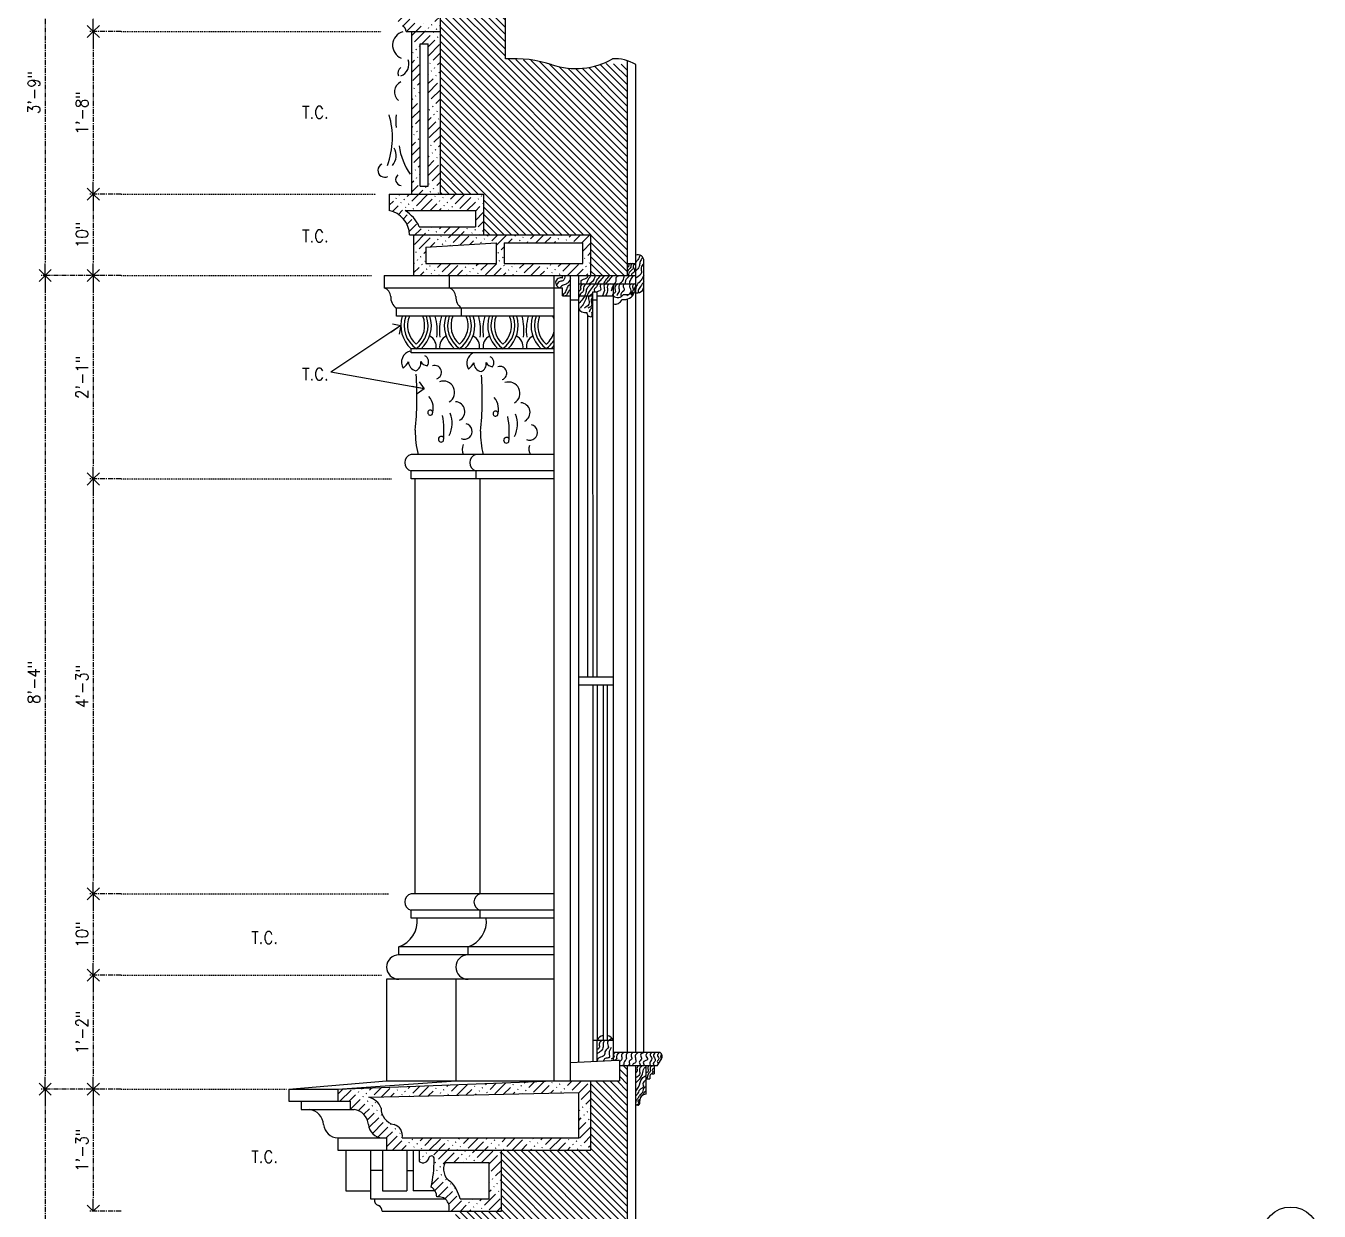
# Model space of a CAD drawing. Header units: inches. Extents: x 10 to 565, y 33 to 838.
# Drawn here: x 9.6 to 168.4, y 363.8 to 509.5 of the extents above; entities that cross this region are included whole.
import ezdxf

# ---------------------------------------------------------------- set-up
doc = ezdxf.new("R2010")
doc.units = ezdxf.units.IN
doc.header["$LTSCALE"] = 0.5
doc.header["$MEASUREMENT"] = 0
doc.linetypes.add('CENTER', pattern=[2, 1.25, -0.25, 0.25, -0.25])
doc.linetypes.add('HIDDEN', pattern=[0.375, 0.25, -0.125])
for name, color, linetype in [('A-ANNO-DIMS', 7, 'Continuous'), ('A-ANNO-NOTE', 7, 'Continuous'), ('A-ANNO-NOTE-FINE', 8, 'Continuous'), ('A-ANNO-SYMB', 7, 'Continuous'), ('A-ELEV', 2, 'Continuous'), ('A-SECT-MBND', 2, 'Continuous'), ('A-SECT-MCUT', 2, 'Continuous'), ('A-SECT-PATT', 8, 'Continuous')]:
    doc.layers.add(name, color=color, linetype=linetype)
doc.styles.add('NOTE', font='romans.shx', dxfattribs={"width": 0.9})
doc.dimstyles.new('A5-16$0', dxfattribs={"dimscale": 16, "dimtxt": 0.09375, "dimasz": 0.09375, "dimexe": 0.03125, "dimexo": 0.03125, "dimgap": 0.03125, "dimtad": 1, "dimdec": 4, "dimzin": 3, "dimdsep": 46, "dimlunit": 4, "dimtxsty": 'NOTE', "dimblk1": 'OPEN90', "dimblk2": 'OPEN90', "dimsah": 1, "dimcen": 0.09375, "dimclrd": 256, "dimclre": 256, "dimclrt": 256, "dimaunit": 1, "dimadec": 3, "dimazin": 0, "dimtfac": 0.7, "dimtdec": 4, "dimtmove": 2, "dimatfit": 3, "dimldrblk": 'OPEN90', "dimfxl": 0, "dimfrac": 1, "dimtolj": 1, "dimtzin": 1, "dimlwd": -1, "dimlwe": -1, "dimarcsym": 0})
doc.dimstyles.new('A5-16$7', dxfattribs={"dimscale": 16, "dimtxt": 0.09375, "dimasz": 0.09375, "dimexe": 0.03125, "dimexo": 0.03125, "dimgap": 0.03125, "dimtad": 1, "dimdec": 4, "dimzin": 3, "dimdsep": 46, "dimlunit": 4, "dimtxsty": 'NOTE', "dimblk1": 'OPEN90', "dimblk2": 'OPEN90', "dimsah": 1, "dimcen": 0.09375, "dimclrd": 256, "dimclre": 256, "dimclrt": 256, "dimaunit": 1, "dimadec": 3, "dimazin": 0, "dimtfac": 0.7, "dimtdec": 4, "dimtmove": 2, "dimatfit": 3, "dimldrblk": 'OPEN90', "dimfxl": 0, "dimfrac": 1, "dimtolj": 1, "dimtzin": 1, "dimlwd": -1, "dimlwe": -1, "dimarcsym": 0})
pattern_1 = [(45, (2.3416, 0), (-0.5656854, 0.5656854), [1.92, -0.48, 0.08, -0.48, 0.08, -0.48])]
pattern_2 = [(135, (10.3416, 0), (-0.44194174, -0.44194174), [])]

# ---------------------------------------------------------------- blocks, each defined once
blk = doc.blocks.new('_Open90')
at = {"color": 0, "lineweight": -2}
for p, q in [((0, 0), (-1, 0)), ((-0.5, 0.5), (0, 0)), ((0, 0), (-0.5, -0.5))]:
    blk.add_line(p, q, dxfattribs=at)
blk = doc.blocks.new('*D13')
at = {"layer": 'A-ANNO-DIMS', "linetype": 'CENTER'}
for p, q in [((21.29, 523.81), (17.36, 523.81)), ((17.86, 522.31), (17.86, 510.31)), ((21.29, 508.81), (17.36, 508.81))]:
    blk.add_line(p, q, dxfattribs=at)
at = {"layer": 'Defpoints', "color": 0, "linetype": 'CENTER'}
for p in [(21.79, 523.81), (17.86, 508.81), (21.79, 508.81)]:
    blk.add_point(p, dxfattribs=at)
at = {"layer": 'A-ANNO-DIMS', "linetype": 'CENTER', "xscale": 1.5, "yscale": 1.5, "zscale": 1.5}
for p, rotation in [((17.86, 523.81), 90), ((17.86, 508.81), 270)]:
    blk.add_blockref('_Open90', p, dxfattribs=dict(at, rotation=rotation))
at = {"layer": 'A-ANNO-DIMS', "linetype": 'CENTER', "insert": (16.47, 516.31), "char_height": 1.5, "attachment_point": 5, "rotation": 90, "style": 'NOTE'}
blk.add_mtext('\\A1;1\'-3"', dxfattribs=at)
blk = doc.blocks.new('*D14')
at = {"layer": 'A-ANNO-DIMS', "linetype": 'CENTER'}
for p, q in [((21.29, 508.81), (17.36, 508.81)), ((17.86, 507.31), (17.86, 490.31)), ((21.29, 488.81), (17.36, 488.81))]:
    blk.add_line(p, q, dxfattribs=at)
at = {"layer": 'Defpoints', "color": 0, "linetype": 'CENTER'}
for p in [(21.79, 508.81), (17.86, 488.81), (21.79, 488.81)]:
    blk.add_point(p, dxfattribs=at)
at = {"layer": 'A-ANNO-DIMS', "linetype": 'CENTER', "xscale": 1.5, "yscale": 1.5, "zscale": 1.5}
for p, rotation in [((17.86, 508.81), 90), ((17.86, 488.81), 270)]:
    blk.add_blockref('_Open90', p, dxfattribs=dict(at, rotation=rotation))
at = {"layer": 'A-ANNO-DIMS', "linetype": 'CENTER', "insert": (16.47, 498.81), "char_height": 1.5, "attachment_point": 5, "rotation": 90, "style": 'NOTE'}
blk.add_mtext('\\A1;1\'-8"', dxfattribs=at)
blk = doc.blocks.new('*D15')
at = {"layer": 'A-ANNO-DIMS', "linetype": 'CENTER'}
for p, q in [((21.29, 488.81), (17.36, 488.81)), ((17.86, 487.31), (17.86, 480.31)), ((21.29, 478.81), (17.36, 478.81))]:
    blk.add_line(p, q, dxfattribs=at)
at = {"layer": 'Defpoints', "color": 0, "linetype": 'CENTER'}
for p in [(21.79, 488.81), (17.86, 478.81), (21.79, 478.81)]:
    blk.add_point(p, dxfattribs=at)
at = {"layer": 'A-ANNO-DIMS', "linetype": 'CENTER', "xscale": 1.5, "yscale": 1.5, "zscale": 1.5}
for p, rotation in [((17.86, 488.81), 90), ((17.86, 478.81), 270)]:
    blk.add_blockref('_Open90', p, dxfattribs=dict(at, rotation=rotation))
at = {"layer": 'A-ANNO-DIMS', "linetype": 'CENTER', "insert": (16.47, 483.81), "char_height": 1.5, "attachment_point": 5, "rotation": 90, "style": 'NOTE'}
blk.add_mtext('\\A1;10"', dxfattribs=at)
blk = doc.blocks.new('*D16')
at = {"layer": 'A-ANNO-DIMS', "linetype": 'CENTER'}
for p, q in [((21.29, 478.81), (17.36, 478.81)), ((17.86, 477.31), (17.86, 455.31)), ((21.29, 453.81), (17.36, 453.81))]:
    blk.add_line(p, q, dxfattribs=at)
at = {"layer": 'Defpoints', "color": 0, "linetype": 'CENTER'}
for p in [(21.79, 478.81), (17.86, 453.81), (21.79, 453.81)]:
    blk.add_point(p, dxfattribs=at)
at = {"layer": 'A-ANNO-DIMS', "linetype": 'CENTER', "xscale": 1.5, "yscale": 1.5, "zscale": 1.5}
for p, rotation in [((17.86, 478.81), 90), ((17.86, 453.81), 270)]:
    blk.add_blockref('_Open90', p, dxfattribs=dict(at, rotation=rotation))
at = {"layer": 'A-ANNO-DIMS', "linetype": 'CENTER', "insert": (16.47, 466.31), "char_height": 1.5, "attachment_point": 5, "rotation": 90, "style": 'NOTE'}
blk.add_mtext('\\A1;2\'-1"', dxfattribs=at)
blk = doc.blocks.new('*D17')
at = {"layer": 'A-ANNO-DIMS', "linetype": 'CENTER'}
for p, q in [((21.29, 453.81), (17.36, 453.81)), ((17.86, 452.31), (17.86, 404.31)), ((21.29, 402.81), (17.36, 402.81))]:
    blk.add_line(p, q, dxfattribs=at)
at = {"layer": 'Defpoints', "color": 0, "linetype": 'CENTER'}
for p in [(21.79, 453.81), (17.86, 402.81), (21.79, 402.81)]:
    blk.add_point(p, dxfattribs=at)
at = {"layer": 'A-ANNO-DIMS', "linetype": 'CENTER', "xscale": 1.5, "yscale": 1.5, "zscale": 1.5}
for p, rotation in [((17.86, 453.81), 90), ((17.86, 402.81), 270)]:
    blk.add_blockref('_Open90', p, dxfattribs=dict(at, rotation=rotation))
at = {"layer": 'A-ANNO-DIMS', "linetype": 'CENTER', "insert": (16.47, 428.31), "char_height": 1.5, "attachment_point": 5, "rotation": 90, "style": 'NOTE'}
blk.add_mtext('\\A1;4\'-3"', dxfattribs=at)
blk = doc.blocks.new('*D18')
at = {"layer": 'A-ANNO-DIMS', "linetype": 'CENTER'}
for p, q in [((21.29, 402.81), (17.36, 402.81)), ((17.86, 401.31), (17.86, 394.31)), ((21.29, 392.81), (17.36, 392.81))]:
    blk.add_line(p, q, dxfattribs=at)
at = {"layer": 'Defpoints', "color": 0, "linetype": 'CENTER'}
for p in [(21.79, 402.81), (17.86, 392.81), (21.79, 392.81)]:
    blk.add_point(p, dxfattribs=at)
at = {"layer": 'A-ANNO-DIMS', "linetype": 'CENTER', "xscale": 1.5, "yscale": 1.5, "zscale": 1.5}
for p, rotation in [((17.86, 402.81), 90), ((17.86, 392.81), 270)]:
    blk.add_blockref('_Open90', p, dxfattribs=dict(at, rotation=rotation))
at = {"layer": 'A-ANNO-DIMS', "linetype": 'CENTER', "insert": (16.47, 397.81), "char_height": 1.5, "attachment_point": 5, "rotation": 90, "style": 'NOTE'}
blk.add_mtext('\\A1;10"', dxfattribs=at)
blk = doc.blocks.new('*D19')
at = {"layer": 'A-ANNO-DIMS', "linetype": 'CENTER'}
for p, q in [((21.29, 392.81), (17.36, 392.81)), ((17.86, 391.31), (17.86, 380.31)), ((21.29, 378.81), (17.36, 378.81))]:
    blk.add_line(p, q, dxfattribs=at)
at = {"layer": 'Defpoints', "color": 0, "linetype": 'CENTER'}
for p in [(21.79, 392.81), (17.86, 378.81), (21.79, 378.81)]:
    blk.add_point(p, dxfattribs=at)
at = {"layer": 'A-ANNO-DIMS', "linetype": 'CENTER', "xscale": 1.5, "yscale": 1.5, "zscale": 1.5}
for p, rotation in [((17.86, 392.81), 90), ((17.86, 378.81), 270)]:
    blk.add_blockref('_Open90', p, dxfattribs=dict(at, rotation=rotation))
at = {"layer": 'A-ANNO-DIMS', "linetype": 'CENTER', "insert": (16.47, 385.81), "char_height": 1.5, "attachment_point": 5, "rotation": 90, "style": 'NOTE'}
blk.add_mtext('\\A1;1\'-2"', dxfattribs=at)
blk = doc.blocks.new('*D20')
at = {"layer": 'A-ANNO-DIMS', "linetype": 'CENTER'}
for p, q in [((21.29, 378.81), (17.36, 378.81)), ((17.86, 377.31), (17.86, 365.31)), ((21.29, 363.81), (17.36, 363.81))]:
    blk.add_line(p, q, dxfattribs=at)
at = {"layer": 'Defpoints', "color": 0, "linetype": 'CENTER'}
for p in [(21.79, 378.81), (17.86, 363.81), (21.79, 363.81)]:
    blk.add_point(p, dxfattribs=at)
at = {"layer": 'A-ANNO-DIMS', "linetype": 'CENTER', "xscale": 1.5, "yscale": 1.5, "zscale": 1.5}
for p, rotation in [((17.86, 378.81), 90), ((17.86, 363.81), 270)]:
    blk.add_blockref('_Open90', p, dxfattribs=dict(at, rotation=rotation))
at = {"layer": 'A-ANNO-DIMS', "linetype": 'CENTER', "insert": (16.47, 371.31), "char_height": 1.5, "attachment_point": 5, "rotation": 90, "style": 'NOTE'}
blk.add_mtext('\\A1;1\'-3"', dxfattribs=at)
blk = doc.blocks.new('*D27')
at = {"layer": 'A-ANNO-DIMS', "linetype": 'CENTER'}
for p, q in [((18.58, 523.81), (11.45, 523.81)), ((11.95, 522.31), (11.95, 480.31)), ((18.58, 478.81), (11.45, 478.81))]:
    blk.add_line(p, q, dxfattribs=at)
at = {"layer": 'Defpoints', "color": 0, "linetype": 'CENTER'}
for p in [(19.08, 523.81), (11.95, 478.81), (19.08, 478.81)]:
    blk.add_point(p, dxfattribs=at)
at = {"layer": 'A-ANNO-DIMS', "linetype": 'CENTER', "xscale": 1.5, "yscale": 1.5, "zscale": 1.5}
for p, rotation in [((11.95, 523.81), 90), ((11.95, 478.81), 270)]:
    blk.add_blockref('_Open90', p, dxfattribs=dict(at, rotation=rotation))
at = {"layer": 'A-ANNO-DIMS', "linetype": 'CENTER', "insert": (10.56, 501.31), "char_height": 1.5, "attachment_point": 5, "rotation": 90, "style": 'NOTE'}
blk.add_mtext('\\A1;3\'-9"', dxfattribs=at)
blk = doc.blocks.new('*D28')
at = {"layer": 'A-ANNO-DIMS', "linetype": 'CENTER'}
for p, q in [((18.58, 478.81), (11.45, 478.81)), ((11.95, 477.31), (11.95, 380.31)), ((18.58, 378.81), (11.45, 378.81))]:
    blk.add_line(p, q, dxfattribs=at)
at = {"layer": 'Defpoints', "color": 0, "linetype": 'CENTER'}
for p in [(19.08, 478.81), (11.95, 378.81), (19.08, 378.81)]:
    blk.add_point(p, dxfattribs=at)
at = {"layer": 'A-ANNO-DIMS', "linetype": 'CENTER', "xscale": 1.5, "yscale": 1.5, "zscale": 1.5}
for p, rotation in [((11.95, 478.81), 90), ((11.95, 378.81), 270)]:
    blk.add_blockref('_Open90', p, dxfattribs=dict(at, rotation=rotation))
at = {"layer": 'A-ANNO-DIMS', "linetype": 'CENTER', "insert": (10.56, 428.81), "char_height": 1.5, "attachment_point": 5, "rotation": 90, "style": 'NOTE'}
blk.add_mtext('\\A1;8\'-4"', dxfattribs=at)
blk = doc.blocks.new('*D29')
at = {"layer": 'A-ANNO-DIMS', "linetype": 'CENTER'}
for p, q in [((18.58, 378.81), (11.45, 378.81)), ((11.95, 377.31), (11.95, 256.31)), ((18.58, 254.81), (11.45, 254.81))]:
    blk.add_line(p, q, dxfattribs=at)
at = {"layer": 'Defpoints', "color": 0, "linetype": 'CENTER'}
for p in [(19.08, 378.81), (11.95, 254.81), (19.08, 254.81)]:
    blk.add_point(p, dxfattribs=at)
at = {"layer": 'A-ANNO-DIMS', "linetype": 'CENTER', "xscale": 1.5, "yscale": 1.5, "zscale": 1.5}
for p, rotation in [((11.95, 378.81), 90), ((11.95, 254.81), 270)]:
    blk.add_blockref('_Open90', p, dxfattribs=dict(at, rotation=rotation))
at = {"layer": 'A-ANNO-DIMS', "linetype": 'CENTER', "insert": (10.56, 316.81), "char_height": 1.5, "attachment_point": 5, "rotation": 90, "style": 'NOTE'}
blk.add_mtext('\\A1;10\'-4"', dxfattribs=at)

msp = doc.modelspace()

# ---------------------------------------------------------------- hatches: boundary and pattern name
at = {"layer": 'A-SECT-PATT'}
h = msp.add_hatch(dxfattribs=at)
h.set_pattern_fill('ACAD_ISO12W100', color=256, scale=0.16, angle=45, style=0)
h.set_pattern_definition(pattern_1)
h.paths.add_polyline_path([(47.99212, 552.31194), (47.99212, 550.81194, -0.360207071), (49.74601, 548.95993, 0.394805142), (51.49212, 547.3266, 0.057074969), (52.49212, 547.3266), (52.49212, 545.8266, -0.358511319), (52.98119, 545.07202, 0.35542953), (53.49212, 544.3266), (53.99212, 544.3266), (53.99212, 540.79729), (54.99212, 540.79729), (54.99212, 539.81194), (61.86575, 539.81194), (61.86575, 552.31194)])
h.paths.add_polyline_path([(60.36575, 550.81194), (60.36575, 541.31194), (56.97715, 541.31194, 0.041374084), (56.87462, 543.21276, 0.065943596), (54.55502, 547.79383, -0.214714214), (52.50515, 550.81194)], flags=16)
h.paths.add_polyline_path([(55.49212, 524.81194), (44.81763, 523.81194), (44.81763, 522.31194), (46.31763, 522.31194), (46.31763, 521.31194, -0.095507974), (48.57184, 518.36761, 0.324530283), (50.81763, 517.81194), (50.81763, 516.31194), (64.99212, 516.31194), (64.99212, 524.81194)])
h.paths.add_polyline_path([(59.08577, 523.31194), (63.49212, 523.31194), (63.49212, 517.81194), (51.84313, 517.81194, 0.090642071), (48.77503, 520.53972, -0.324356774), (48.06387, 522.71182)], flags=16)
h.paths.add_polyline_path([(52.81763, 516.31194), (52.81763, 513.95795, 0.192510933), (53.05718, 514.44537, 0.377524551), (53.81763, 514.79811), (53.81763, 511.31194), (54.81763, 511.31194), (54.81763, 510.31194), (55.31763, 510.31194, 0.399619616), (55.82998, 509.50246, -0.300130326), (56.27441, 508.81194), (60.49193, 508.81178), (60.49197, 516.31194)])
h.paths.add_polyline_path([(54.73911, 515.31194), (59.49195, 515.31194), (59.49186, 509.81182), (57.16653, 509.81191), (57.16654, 509.8119, -0.147975985)], flags=16)
h = msp.add_hatch(dxfattribs=at)
h.set_pattern_fill('ANSI31', color=256, scale=5, angle=90, style=0)
h.set_pattern_definition(pattern_2)
h.paths.add_polyline_path([(68.49212, 546.06194), (61.86575, 546.06194), (61.86575, 539.81194), (57.49212, 539.81194), (57.49212, 524.81194), (64.99212, 524.81194), (64.99212, 516.31194), (60.49197, 516.31194), (60.49184, 488.81197), (65.80259, 488.81194), (65.80259, 483.81194), (78.99212, 483.81194), (78.99212, 478.81194), (83.49212, 478.81194), (83.49212, 504.779), (80.53806, 504.90684, -0.176541778), (74.23219, 504.71129, 0.040518862), (71.87559, 505.28172), (68.49212, 505.42815)])
h = msp.add_hatch(dxfattribs=at)
h.set_pattern_fill('ACAD_ISO12W100', color=256, scale=0.16, angle=45, style=0)
h.set_pattern_definition(pattern_1)
h.paths.add_polyline_path([(56.99184, 488.81194), (60.49184, 488.81194), (60.49193, 508.81178), (56.99198, 508.81192)])
h.paths.add_polyline_path([(57.99193, 507.31188), (58.99193, 507.31184), (58.99184, 489.81194), (57.99184, 489.81194)], flags=16)
h.paths.add_polyline_path([(54.20579, 488.81194), (54.20579, 486.81194, -0.348060738), (56.70579, 483.81194), (65.80259, 483.81194), (65.80259, 488.81194)])
h.paths.add_polyline_path([(64.80259, 486.81194), (64.80259, 484.81194), (57.90142, 484.81194, 0.132629441), (56.17965, 486.81194)], flags=16)
h.paths.add_polyline_path([(57.20579, 483.81194), (57.20579, 478.81194), (78.99212, 478.81194), (78.99212, 483.81194)])
h.paths.add_polyline_path([(67.34896, 482.81194), (67.34896, 480.31194), (58.70579, 480.31194), (58.70579, 482.31194)], flags=16)
h.paths.add_polyline_path([(68.34896, 482.81194), (77.99212, 482.81194), (77.99212, 480.31194), (68.34896, 480.31194)], flags=16)
h = msp.add_hatch(dxfattribs=at)
h.set_pattern_fill('ANSI31', color=256, scale=5, angle=90, style=0)
h.set_pattern_definition(pattern_2)
h.paths.add_polyline_path([(83.49212, 381.68694), (82.49212, 381.68694), (82.49212, 379.81194), (78.99212, 379.81194), (78.99212, 371.31194), (67.99183, 371.31194), (67.99158, 363.824), (62.35064, 363.82438), (62.35064, 355.81194), (67.35064, 355.81194), (67.35064, 345.81194), (71.35064, 345.81194), (71.35064, 340.81194), (68.35064, 340.81194), (68.35064, 335.31194), (62.85064, 335.31194), (62.85064, 326.90469), (63.73244, 326.90469, 0.862917732), (64.85064, 325.31194), (83.49212, 325.31194)])
h = msp.add_hatch(dxfattribs=at)
h.set_pattern_fill('ACAD_ISO12W100', color=256, scale=0.16, angle=45, style=0)
h.set_pattern_definition(pattern_1)
h.paths.add_polyline_path([(51.64775, 374.45993, 0.379478734), (53.39386, 372.81194), (53.89386, 372.81194), (53.89386, 371.31194), (57.89386, 371.31194), (78.99212, 371.31194), (78.99212, 379.81194), (74.49212, 379.81194), (47.89386, 378.81194), (47.89386, 377.31194), (49.39386, 377.31194), (49.39386, 376.31194), (49.89386, 376.31194, -0.360207071)])
h.paths.add_polyline_path([(53.20422, 376.47975, 0.258441662), (51.69939, 377.80633), (77.49212, 378.37581), (77.49212, 372.81194), (55.78792, 372.81194, 0.403663606), (54.79757, 374.44566, -0.347591465)], flags=16)
h.paths.add_polyline_path([(57.89386, 371.31194), (57.89386, 369.93467, 0.61100697), (59.10906, 370.44729, -0.878139497), (59.73017, 370.12353, -0.055813478), (59.36244, 366.77603, -0.249340339), (60.05437, 365.55609, -0.574509832), (61.51965, 363.82444), (67.99158, 363.824), (67.99183, 371.31194)])
h.paths.add_polyline_path([(66.49174, 369.81194), (66.49163, 365.31176), (62.91081, 365.31181, 0.14990212), (61.72048, 367.46876, -0.396824743), (61.09217, 369.80886)], flags=16)

# ---------------------------------------------------------------- linework, layer by layer
at = {"layer": 'A-ANNO-NOTE-FINE', "linetype": 'HIDDEN'}
for p, q in [((21.29168, 508.81194), (53.26525, 508.81194)), ((21.29168, 488.81194), (52.57374, 488.81194)), ((21.29168, 478.81194), (52.02053, 478.81194)), ((21.29168, 453.81194), (54.55805, 453.81194)), ((21.29168, 402.81194), (54.14444, 402.81194)), ((21.29168, 392.81194), (53.31722, 392.81194)), ((21.29168, 378.81194), (41.608, 378.81194))]:
    msp.add_line(p, q, dxfattribs=at)
at = {"layer": 'A-ANNO-SYMB'}
for centre, radius, start, end in [((69.54013, 490.48019), 14.98465, 71.7523551, 94.0104696), ((77.11684, 513.46046), 9.21245, 251.7523551, 299.3200191), ((82.03907, 500.8587), 4.58789, 57.6778618, 95.1398623)]:
    msp.add_arc(centre, radius, start, end, dxfattribs=at)
at = {"layer": 'A-ELEV'}
msp.add_circle((164.94647, 360.81194), 3.5, dxfattribs=at)
at = {"layer": 'A-SECT-MBND'}
for p, q in [((53.59386, 478.81194), (53.59386, 477.31194)), ((53.59386, 478.81194), (57.20579, 478.81194)), ((61.59386, 478.81194), (61.59386, 477.31194)), ((74.49212, 379.81194), (74.49212, 478.81194)), ((53.59386, 477.31194), (75.18063, 477.31194)), ((84.49212, 383.31194), (84.49212, 476.69942)), ((85.49212, 383.31194), (85.49212, 477.44727)), ((76.49212, 382.07312), (76.49212, 475.81194)), ((81.74212, 429.50045), (81.74212, 475.92307)), ((83.49212, 383.31194), (83.49212, 475.92307)), ((74.49212, 474.81194), (55.09386, 474.81194)), ((55.09386, 473.81194), (55.09386, 474.81194)), ((74.49212, 473.81194), (55.09386, 473.81194)), ((63.09386, 473.81194), (63.09386, 474.81194)), ((77.49221, 429.50045), (77.4923, 474.81194)), ((78.6173, 429.50045), (78.6173, 473.90052)), ((74.49212, 469.81194), (56.89386, 469.81194)), ((56.89386, 469.31194), (56.89386, 469.81194)), ((74.49212, 469.31194), (56.89386, 469.31194)), ((74.49212, 456.81194), (56.89386, 456.81194)), ((74.49212, 454.81194), (56.89386, 454.81194)), ((56.89386, 453.81194), (56.89386, 454.81194)), ((64.89386, 453.81194), (64.89386, 454.81194)), ((74.49212, 453.81194), (56.89386, 453.81194)), ((57.39386, 402.81194), (57.39386, 453.81194)), ((65.39386, 402.81194), (65.39386, 453.81194)), ((77.49212, 382.12147), (77.49221, 428.50045)), ((81.74212, 382.31194), (81.74212, 428.50045)), ((74.49212, 402.81194), (56.89386, 402.81194)), ((74.49212, 400.81194), (56.89386, 400.81194)), ((56.89386, 399.81194), (56.89386, 400.81194)), ((65.39386, 399.81194), (65.39386, 400.81194)), ((74.49212, 399.81194), (56.89386, 399.81194)), ((74.49212, 396.31194), (55.39386, 396.31194)), ((55.39386, 395.31194), (55.39386, 396.31194)), ((63.89386, 395.31194), (63.89386, 396.31194)), ((74.49212, 395.31194), (55.39386, 395.31194)), ((74.49212, 392.31194), (53.89386, 392.31194)), ((53.89386, 392.31194), (53.89386, 379.81194)), ((62.39386, 392.31194), (62.39386, 379.81194)), ((41.89386, 378.81194), (53.89386, 379.81194)), ((47.89386, 378.81194), (62.39386, 379.81194)), ((53.89386, 379.81194), (74.49212, 379.81194)), ((41.89386, 378.81194), (47.89386, 378.81194)), ((41.89386, 378.81194), (41.89386, 377.31194)), ((41.89386, 377.31194), (47.89386, 377.31194)), ((43.39386, 377.31194), (43.39386, 376.31194)), ((84.49212, 327.32993), (84.49212, 376.82837)), ((43.39386, 376.31194), (49.39386, 376.31194)), ((47.89386, 372.81194), (53.39386, 372.81194)), ((47.89386, 372.81194), (47.89386, 371.31194)), ((47.89386, 371.31194), (53.89386, 371.31194)), ((48.89386, 371.31194), (48.89386, 366.31194)), ((51.89386, 371.31194), (51.89386, 365.31194)), ((51.89386, 371.31194), (51.89386, 366.31194)), ((53.39386, 371.31194), (53.39386, 366.31194)), ((56.39386, 371.31194), (56.39386, 366.31194)), ((57.14662, 371.31194), (57.14662, 366.31194)), ((53.39386, 368.81194), (51.89386, 368.81194)), ((56.39386, 368.81194), (57.14662, 368.81194)), ((48.89386, 366.31194), (51.89386, 366.31194)), ((53.39386, 366.31194), (56.39386, 366.31194)), ((59.82482, 366.31194), (57.14662, 366.31194)), ((51.89386, 365.31194), (61.07207, 365.31183)), ((53.35068, 363.82499), (61.51964, 363.8244))]:
    msp.add_line(p, q, dxfattribs=at)
for centre, radius, start, end in [((56.30934, 507.11557), 1.68878, 103.9470669, 248.7417868), ((55.14158, 504.7635), 1.49106, 289.0650084, 22.604959), ((56.13522, 503.69517), 0.85153, 126.5080544, 203.6029968), ((56.19804, 501.38867), 1.34055, 115.1359632, 231.0290543), ((44.93821, 495.76074), 9.67034, 339.3376308, 16.8825193), ((59.55465, 497.78298), 4.54195, 170.0329989, 189.9670011), ((53.29901, 493.54421), 1.76872, 317.4643159, 31.4704917), ((63.54139, 495.91576), 8.2026, 188.2339508, 214.627518), ((53.66483, 491.72633), 0.841, 115.5356422, 297.636463), ((55.71466, 490.60741), 0.72007, 126.4833819, 268.5977224), ((53.15504, 476.15301), 1.23923, 3.6180413, 69.2611345), ((61.15504, 476.15301), 1.23923, 3.6180413, 69.2611345), ((56.00216, 476.14452), 1.61269, 176.9187049, 235.7212537), ((64.00216, 476.14452), 1.61269, 176.9187049, 235.7212537), ((59.49608, 472.65424), 3.8536, 162.5170657, 227.5247591), ((59.49608, 472.65424), 3.44379, 160.3561721, 235.6230181), ((59.49608, 472.65424), 3.03397, 157.5683898, 229.2270397), ((55.53333, 472.65424), 3.44379, 304.3769819, 19.6438279), ((55.53333, 472.65424), 3.03397, 310.7729603, 22.4316102), ((55.53333, 472.65424), 3.8536, 312.4752409, 17.4829343), ((53.52752, 472.0778), 6.57415, 352.5913028, 15.2945635), ((66.9578, 472.0778), 6.57415, 164.7054365, 187.4086972), ((64.82663, 472.65424), 3.8536, 162.5170657, 227.5247591), ((64.82663, 472.65424), 3.44379, 160.3561721, 235.6230181), ((64.82663, 472.65424), 3.03397, 157.5683898, 229.2270397), ((60.86388, 472.65424), 3.44379, 304.3769819, 19.6438279), ((60.86388, 472.65424), 3.03397, 310.7729603, 22.4316102), ((60.86388, 472.65424), 3.8536, 312.4752409, 17.4829343), ((58.85806, 472.0778), 6.57415, 352.5913028, 15.2945635), ((72.28834, 472.0778), 6.57415, 164.7054365, 187.4086972), ((70.15717, 472.65424), 3.8536, 162.5170657, 227.5247591), ((70.15717, 472.65424), 3.44379, 160.3561721, 235.6230181), ((70.15717, 472.65424), 3.03397, 157.5683898, 229.2270397), ((66.19442, 472.65424), 3.44379, 304.3769819, 19.6438279), ((66.19442, 472.65424), 3.03397, 310.7729603, 22.4316102), ((66.19442, 472.65424), 3.8536, 312.4752409, 17.4829343), ((64.18861, 472.0778), 6.57415, 352.5913028, 15.2945635), ((77.61889, 472.0778), 6.57415, 164.7054365, 187.4086972), ((75.48772, 472.65424), 3.8536, 162.5170657, 227.5247591), ((75.48772, 472.65424), 3.44379, 160.3561721, 235.6230181), ((75.48772, 472.65424), 3.03397, 157.5683898, 229.2270397), ((71.52497, 472.65424), 3.03397, 12.0470504, 22.4316102), ((71.52497, 472.65424), 3.03397, 310.7729603, 347.9529496), ((58.49797, 470.06659), 1.48612, 350.1337464, 61.8708896), ((61.89214, 470.06659), 1.48612, 118.1291104, 189.8662536), ((63.82852, 470.06659), 1.48612, 350.1337464, 61.8708896), ((67.22268, 470.06659), 1.48612, 118.1291104, 189.8662536), ((69.15906, 470.06659), 1.48612, 350.1337464, 61.8708896), ((72.55323, 470.06659), 1.48612, 118.1291104, 189.8662536), ((71.52497, 472.65424), 3.44379, 304.3769819, 329.4963384), ((57.15233, 468.15033), 1.43228, 105.8569346, 210.0045875), ((58.23724, 468.21557), 0.81091, 322.8324642, 64.0885024), ((65.17315, 468.03334), 1.43228, 116.7849452, 210.0045875), ((66.25806, 468.09858), 0.81091, 322.8324642, 64.0885024), ((71.52497, 472.65424), 3.8536, 312.4752409, 320.3511802), ((54.44688, 469.36876), 2.42684, 307.136358, 331.2848573), ((57.69537, 468.21475), 1.12017, 180.6125406, 258.7746589), ((57.05691, 468.07031), 1.0428, 293.7751312, 8.7688032), ((58.96748, 468.73922), 1.01704, 210.0922808, 265.260041), ((59.80092, 466.92676), 0.83837, 289.2498025, 107.6514084), ((62.4677, 469.25178), 2.42684, 307.136358, 331.2848573), ((65.71619, 468.09777), 1.12017, 180.6125406, 258.7746589), ((65.07773, 467.95332), 1.0428, 293.7751312, 8.7688032), ((66.9883, 468.62223), 1.01704, 210.0922808, 265.260041), ((67.82174, 466.80978), 0.83837, 289.2498025, 107.6514084), ((16.196, 463.95042), 41.42688, 354.2364532, 3.7776413), ((60.85677, 464.45327), 1.38963, 301.8255547, 109.3781567), ((24.21682, 463.83344), 41.42688, 354.2364532, 3.7776413), ((68.87759, 464.33628), 1.38963, 301.8255547, 109.3781567), ((57.47622, 462.51533), 2.14635, 338.5040947, 41.4411811), ((62.2811, 462.09295), 1.20863, 297.3576281, 86.3063915), ((65.49704, 462.39834), 2.14635, 338.5040947, 41.4411811), ((70.30192, 461.97596), 1.20863, 297.3576281, 86.3063915), ((59.25926, 461.95722), 0.31299, 12.0978864, 313.1405141), ((49.91577, 459.62805), 11.02075, 354.0094947, 10.3578195), ((58.55944, 460.657), 3.38093, 333.7919075, 21.1696887), ((67.28008, 461.84023), 0.31299, 12.0978864, 313.1405141), ((57.93659, 459.51107), 11.02075, 354.0094947, 10.3578195), ((66.58026, 460.54001), 3.38093, 333.7919075, 21.1696887), ((68.25916, 459.55448), 10.84826, 178.7549323, 194.6437821), ((63.44275, 459.65671), 0.96193, 246.2650272, 77.3985946), ((76.27998, 459.43749), 10.84826, 178.7549323, 194.0060857), ((71.46357, 459.53973), 0.96193, 246.2650272, 77.3985946), ((60.59631, 458.69151), 0.35221, 27.3162663, 322.6612116), ((64.89198, 457.40049), 1.71734, 158.4780109, 200.0421458), ((68.61713, 458.57453), 0.35221, 27.3162663, 322.6612116), ((72.5686, 457.49961), 1.20935, 159.9850884, 214.6545531), ((57.14386, 455.81194), 1.03078, 104.0362435, 255.9637565), ((65.14386, 455.81194), 1.03078, 104.0362435, 255.9637565), ((57.14386, 401.81194), 1.03078, 104.0362435, 255.9637565), ((65.64386, 401.81194), 1.03078, 104.0362435, 255.9637565), ((54.33102, 399.46254), 3.32504, 288.6416098, 6.0319473), ((62.83102, 399.46254), 3.32504, 288.6416098, 6.0319473), ((55.39386, 393.81194), 1.5, 90, 270), ((63.89386, 393.81194), 1.5, 90, 270), ((44.1522, 374.3266), 2, 3.8225537, 83.0600688), ((47.95015, 374.62062), 1.80955, 185.094531, 268.2172857), ((53.07558, 365.17654), 0.69503, 168.7662466, 255.8966922), ((52.60506, 363.82035), 0.74563, 359.353784, 66.1781624)]:
    msp.add_arc(centre, radius, start, end, dxfattribs=at)
at = {"layer": 'A-SECT-MCUT'}
for p, q in [((68.49212, 505.42815), (68.49212, 719.31194)), ((60.49184, 488.81194), (60.49197, 516.31194)), ((56.27441, 508.81194), (60.49184, 508.81178)), ((56.99184, 488.81196), (56.99198, 508.81192)), ((57.99184, 489.81194), (57.99193, 507.31188)), ((57.99193, 507.31188), (58.99193, 507.31184)), ((58.99184, 489.81194), (58.99193, 507.31184)), ((83.49212, 478.81194), (83.49212, 505.21042)), ((84.49212, 476.69942), (84.49212, 504.73573)), ((57.99184, 489.81194), (58.99184, 489.81194)), ((54.20579, 488.81194), (65.80259, 488.81194)), ((54.20579, 488.81194), (54.20579, 486.81194)), ((65.80259, 488.81194), (65.80259, 483.81194)), ((56.17965, 486.81194), (64.80259, 486.81194)), ((64.80259, 486.81194), (64.80259, 484.81194)), ((57.90142, 484.81194), (64.80259, 484.81194)), ((56.70579, 483.81194), (78.99212, 483.81194)), ((57.20579, 483.81194), (57.20579, 478.81194)), ((78.99212, 478.81194), (78.99212, 483.81194)), ((58.70579, 482.31194), (67.34896, 482.81194)), ((58.70579, 482.31194), (58.70579, 480.31194)), ((67.34896, 482.81194), (67.34896, 480.31194)), ((68.34896, 482.81194), (68.34896, 480.31194)), ((68.34896, 482.81194), (77.99212, 482.81194)), ((77.99212, 480.31194), (77.99212, 482.81194)), ((58.70579, 480.31194), (67.34896, 480.31194)), ((68.34896, 480.31194), (77.99212, 480.31194)), ((83.49212, 480.31194), (84.49212, 480.31194)), ((85.49212, 477.44727), (85.49212, 480.61485)), ((57.20579, 478.81194), (84.49212, 478.81194)), ((75.49212, 478.49426), (75.49212, 478.81194)), ((76.49212, 475.81194), (76.49212, 478.81194)), ((77.4923, 474.81194), (77.4923, 478.81194)), ((75.49212, 476.31194), (75.49212, 477.31194)), ((77.4923, 477.81194), (84.49212, 477.81194)), ((79.24212, 476.81194), (79.74212, 476.81194)), ((79.2423, 474.31196), (79.24212, 476.81194)), ((79.74212, 476.31194), (79.74212, 476.81194)), ((81.74212, 475.31433), (81.74212, 477.81194)), ((75.49212, 476.31194), (76.49212, 476.31194)), ((76.49212, 475.81194), (77.49212, 475.81194)), ((77.4923, 476.31194), (79.24216, 476.31194)), ((79.2422, 475.81186), (79.7422, 475.81194)), ((79.74212, 429.50045), (79.74212, 476.31194)), ((79.74212, 476.31194), (81.74212, 476.31194)), ((79.1173, 474.31196), (79.2423, 474.31196)), ((79.24547, 429.50045), (79.2423, 474.31196)), ((77.49212, 429.50045), (81.74212, 429.50045)), ((77.49221, 428.50045), (77.49221, 429.50045)), ((81.74212, 428.50045), (81.74212, 429.50045)), ((77.49212, 428.50045), (81.74212, 428.50045)), ((79.24554, 382.20496), (79.24554, 428.50041)), ((79.74212, 428.50045), (79.74212, 384.81194)), ((80.49212, 428.50045), (80.49212, 384.81194)), ((80.99212, 428.50045), (80.99212, 384.81194)), ((79.24554, 384.81194), (81.74212, 384.81194)), ((79.74212, 382.22861), (79.74212, 384.81194)), ((87.49212, 383.31194), (81.74212, 383.31194)), ((76.49212, 382.07385), (81.49212, 382.31194)), ((76.49212, 379.81194), (76.49212, 382.07312)), ((82.49212, 382.31194), (81.49212, 382.31194)), ((82.49212, 382.31194), (82.49212, 379.81194)), ((87.11712, 381.68694), (82.49212, 381.68694)), ((83.49212, 325.31194), (83.49212, 381.68694)), ((84.49212, 376.82837), (84.49212, 381.68694)), ((85.74212, 381.68694), (85.74212, 378.17868)), ((86.74212, 381.68694), (86.74212, 380.68694)), ((87.11712, 381.68694), (87.6368, 382.46472)), ((47.89386, 378.81194), (74.49212, 379.81194)), ((74.49212, 379.81194), (82.49212, 379.81194)), ((78.99212, 371.31194), (78.99212, 379.81194)), ((85.74212, 380.06194), (86.24212, 380.06194)), ((86.24212, 380.43694), (86.24212, 380.06194)), ((86.49212, 380.68694), (86.74212, 380.68694)), ((47.89386, 378.81194), (47.89386, 377.31194)), ((51.69939, 377.80633), (77.49212, 378.37581)), ((77.49212, 372.81194), (77.49212, 378.37581)), ((47.89386, 377.31194), (49.39386, 377.31194)), ((49.39386, 377.31194), (49.39386, 376.31194)), ((84.74212, 376.82837), (84.49212, 376.82837)), ((84.99212, 377.07837), (84.99212, 377.42868)), ((84.99212, 377.07837), (84.99212, 377.07837)), ((49.39386, 376.31194), (49.89386, 376.31194)), ((53.39386, 372.81194), (53.89386, 372.81194)), ((53.89386, 372.81194), (53.89386, 371.31194)), ((55.78792, 372.81194), (77.49212, 372.81194)), ((53.89386, 371.31194), (57.89386, 371.31194)), ((57.89386, 371.31194), (57.89386, 369.93467)), ((57.89386, 371.31194), (78.99212, 371.31194)), ((67.99158, 363.82407), (67.99183, 371.31194)), ((61.09217, 369.80886), (66.49178, 369.81194)), ((66.49163, 365.31194), (66.49174, 369.81194)), ((61.51964, 363.82444), (67.99158, 363.824)), ((62.91081, 365.31181), (66.49163, 365.31176))]:
    msp.add_line(p, q, dxfattribs=at)
for centre, radius, start, end in [((55.52883, 508.82035), 0.74563, 359.353784, 66.1781624), ((53.56204, 483.73382), 3.14472, 1.4235697, 78.1875725), ((53.33695, 482.62357), 5.06196, 25.6147034, 55.8347597), ((84.72783, 480.6028), 0.76438, 359.0963422, 107.961153), ((75.26439, 477.92855), 0.60983, 68.0727415, 174.8091594), ((75.33638, 477.97325), 0.6794, 179.1170743, 283.252178), ((83.05992, 477.19664), 1.34492, 259.1268975, 340.6553125), ((83.19242, 478.90518), 2.43546, 265.0655301, 297.8163406), ((84.66108, 477.516), 0.83388, 246.5249907, 4.7276141), ((82.29152, 476.92355), 0.82213, 228.0669714, 327.2456854), ((81.95836, 476.19354), 0.90542, 256.182407, 339.4605134), ((78.2586, 475.05597), 0.80421, 197.664276, 287.1289229), ((80.67948, 384.4133), 1.0186, 100.5990098, 156.9609611), ((80.80477, 384.4133), 1.0186, 23.0390389, 79.4009902), ((87.11712, 382.81194), 0.625, 326.2510114, 53.1301024), ((86.49212, 380.43694), 0.25, 90, 180), ((85.74212, 377.42868), 0.75, 90, 180), ((51.25427, 375.7846), 2.07016, 19.621109, 77.5833164), ((84.74212, 377.07837), 0.25, 270, 0), ((49.6522, 374.3266), 2, 3.8225537, 83.0600688), ((55.28713, 376.47024), 2.08293, 179.738402, 256.4064625), ((53.45015, 374.62062), 1.80955, 185.094531, 268.2172857), ((54.44581, 373.11539), 1.37599, 347.2597652, 75.1883122), ((58.37002, 370.50257), 0.74111, 230.0213788, 355.7222629), ((59.39852, 370.24494), 0.35317, 339.8933229, 145.0439057), ((44.59889, 370.0918), 15.13131, 347.3418822, 0.1201314), ((62.64844, 368.97232), 1.76686, 151.7405188, 238.3181299), ((58.79921, 364.44973), 4.201, 11.8417396, 45.9428628), ((58.56128, 365.51543), 1.49364, 1.5599484, 57.5626101), ((60.28219, 364.2631), 1.31291, 340.4795323, 99.9926887)]:
    msp.add_arc(centre, radius, start, end, dxfattribs=at)
msp.add_spline([(78.49545, 474.28743), (78.6173, 473.90052), (79.08323, 473.78306), (79.14546, 474.05943), (79.1173, 474.31196)], degree=3, dxfattribs=at)
at = {"layer": 'A-SECT-PATT'}
for points in [[(83.81135, 480.31194), (83.66062, 480.19818), (83.58526, 479.88195), (83.49212, 479.82171)], [(84.09773, 480.31194), (83.90179, 480.09277), (83.88671, 479.85183), (83.6757, 479.61089), (83.49212, 479.33983)], [(84.49212, 480.19818), (84.18817, 480.01748), (84.15802, 479.68618), (83.91686, 479.41512), (83.64555, 479.08383), (83.60034, 478.81194)], [(85.04714, 481.29729), (84.7351, 480.74651), (84.49212, 480.41998)], [(85.32918, 481.07466), (85.01564, 480.4312), (84.91044, 479.90568), (84.49212, 479.38015)], [(85.49212, 480.30858), (85.17344, 479.76554), (85.19097, 479.20498), (84.49212, 478.48677)], [(75.81062, 478.81194), (75.53009, 478.17145), (75.07422, 478.03132), (74.76475, 477.60606)], [(76.49212, 478.39445), (76.03856, 477.82111), (75.59771, 477.64093), (75.18063, 477.31194)], [(77.80426, 477.81194), (77.80426, 478.18587), (78.41599, 478.48218), (78.65697, 478.81194)], [(78.42669, 477.81194), (78.60372, 478.21688), (78.99212, 478.81194)], [(78.65697, 477.81194), (79.28723, 478.18587), (79.53741, 478.81194)], [(79.55184, 477.81194), (79.73258, 478.23299), (80.21638, 478.81194)], [(79.82392, 477.81194), (80.19555, 478.25995), (80.71459, 478.81194)], [(80.55504, 477.81194), (80.82919, 478.24911), (81.30518, 478.81194)], [(80.80915, 477.81194), (81.21509, 478.25995), (81.67852, 478.81194)], [(81.8302, 477.81194), (82.08633, 478.13031), (82.10487, 478.57477), (82.49415, 478.81194)], [(82.49415, 477.81194), (82.95758, 478.24143), (83.07295, 478.81194)], [(83.22744, 477.81194), (83.29655, 478.23299), (83.78035, 478.81194)], [(83.71759, 477.81194), (83.88443, 478.3155), (84.26353, 478.81194)], [(84.49212, 479.77654), (84.33889, 479.59583), (84.30875, 479.24948), (83.99222, 478.99348), (83.97715, 478.81194)], [(85.49212, 478.83711), (85.15591, 478.24152), (84.66497, 477.68097), (84.49212, 477.13398)], [(76.49212, 477.716), (76.09116, 477.40069), (75.86322, 476.8051), (75.54762, 476.41971)], [(76.49212, 477.13793), (76.21389, 476.84013), (76.02102, 476.43723), (75.82816, 476.31194)], [(78.10425, 477.81194), (77.72807, 477.51623), (77.72807, 477.14039), (77.4922, 476.85403)], [(78.42669, 477.81194), (78.06842, 477.30146), (78.05051, 476.90773), (77.71015, 476.54979), (77.49223, 476.11101)], [(78.99991, 477.74889), (78.7133, 477.51623), (78.46571, 477.14585), (78.31921, 476.56769), (77.49227, 475.37758)], [(79.55184, 477.81194), (78.56628, 476.4727), (78.13148, 475.39902), (77.67122, 474.81194)], [(79.82392, 477.81194), (79.6627, 477.40884), (79.42983, 477.19408), (79.42983, 476.81194)], [(80.27175, 477.81194), (80.12845, 477.44464), (80.21801, 477.14039), (79.74212, 476.81194)], [(80.80915, 477.81194), (80.59419, 477.53412), (80.63001, 477.22987), (80.39714, 476.31194)], [(81.34332, 477.81194), (81.00619, 477.53412), (81.02411, 477.19408), (80.79124, 476.31194)], [(82.33112, 477.81194), (81.93768, 477.40884), (81.93768, 476.69297), (81.63316, 476.42451), (81.61525, 476.31194)], [(82.70796, 477.81194), (82.40343, 477.49833), (82.47508, 476.99721), (82.2243, 476.4782), (82.18847, 476.31194)], [(83.22744, 477.81194), (82.94083, 477.58781), (83.08413, 477.0509), (82.67213, 476.53189), (82.70796, 476.31194)], [(83.9798, 477.81194), (83.72901, 477.55202), (83.90814, 476.96142), (83.62153, 476.46031), (83.40276, 476.31194)], [(84.35597, 477.81194), (84.10519, 477.51623), (84.19475, 477.0509), (83.96188, 476.62138), (83.99771, 476.31194)], [(84.49212, 477.40884), (84.33806, 477.24777), (84.3918, 476.96142), (84.32891, 476.75114)], [(85.49212, 478.07871), (85.08577, 477.47076), (84.7877, 476.96275), (84.80389, 476.69444)], [(79.24214, 476.59327), (78.68365, 476.09518), (78.78883, 475.4647), (78.21429, 474.81194)], [(79.18324, 476.13458), (78.99918, 475.7274), (79.07806, 475.12318), (78.6173, 474.81194)], [(79.24226, 474.91303), (78.99918, 474.7554), (78.77747, 474.31195)], [(80.30462, 384.81194), (79.99684, 384.34042), (80.02002, 383.90033), (79.74212, 383.69187)], [(81.49212, 383.92349), (81.22558, 383.25178), (81.20239, 382.67271), (80.73872, 382.58006), (80.51305, 382.26532)], [(82.01383, 383.31194), (81.78199, 383.06647), (81.82836, 382.76536), (81.49212, 382.54212)], [(82.50069, 383.31194), (82.12975, 382.83485), (82.15293, 382.58006), (81.78199, 382.31194)], [(83.0571, 383.31194), (82.75571, 382.99699), (82.80208, 382.48741), (82.49212, 382.18629)], [(83.59033, 383.31194), (83.31212, 383.02015), (83.33531, 382.48741), (83.0571, 382.1168), (82.98755, 381.76936), (82.73253, 381.68694)], [(84.16992, 383.31194), (83.9149, 382.97382), (84.03082, 382.53373), (83.68306, 382.23262), (83.72943, 381.86201), (83.4976, 381.68694)], [(84.84225, 383.31194), (84.47131, 383.02015), (84.47131, 382.51057), (84.44813, 382.07048), (84.12356, 381.83885), (84.12356, 381.68694)], [(85.4914, 383.31194), (85.09728, 382.99699), (85.19001, 382.48741), (84.91181, 382.1168), (85.07409, 381.76936), (84.7727, 381.68694)], [(85.97826, 383.31194), (85.74642, 382.97382), (85.93189, 382.46424), (85.46822, 382.18629), (85.53777, 381.68694)], [(86.46512, 383.31194), (86.25647, 383.08964), (86.46512, 382.5569), (86.2101, 382.04732), (86.32602, 381.68694)], [(86.90561, 383.31194), (86.67377, 382.95066), (86.83606, 382.5569), (86.83606, 382.18629), (86.65059, 381.97783), (86.83606, 381.68694)], [(87.39247, 383.31194), (87.18382, 382.90433), (87.3461, 382.53373), (87.13745, 382.20945), (87.207, 382.04732)], [(87.66143, 383.1191), (87.55476, 382.76536), (87.6368, 382.46472)], [(84.85912, 381.69368), (84.64302, 381.35951), (84.67249, 381.06508), (84.49212, 380.8001)], [(84.49212, 379.59442), (84.83369, 379.92301), (85.30559, 380.68017), (85.53439, 381.3802), (85.74212, 381.55163)], [(85.29129, 381.68694), (84.93772, 381.18285), (85.01139, 380.74121), (84.59882, 380.24069)], [(86.17451, 381.68694), (85.96787, 381.4153), (86.04735, 381.05004), (85.74212, 380.81182)], [(86.63548, 381.68694), (86.26989, 381.4153), (86.30168, 381.05004), (86.09504, 380.76418), (85.92019, 380.30363), (85.84071, 380.09718)], [(86.74212, 381.42306), (86.52422, 381.16121), (86.5878, 380.93887), (86.43828, 380.68108)], [(84.49212, 378.53725), (84.83369, 379.06583), (85.27699, 380.12301), (85.74212, 380.48017)], [(85.74212, 379.93281), (85.37976, 379.44574), (85.45343, 379.16603), (84.98192, 378.72439), (84.81984, 378.44469), (84.68723, 378.16499), (84.49212, 377.97361)], [(85.74212, 379.13659), (85.40923, 378.76856), (85.32082, 378.41525), (84.93772, 377.98833), (84.74617, 377.66446), (84.52515, 377.32587), (84.52515, 377.16394)], [(85.00144, 377.54658), (84.7609, 377.37004), (84.87878, 377.11977), (84.49212, 376.82837)]]:
    msp.add_spline(points, degree=3, dxfattribs=at)
for points, knots in [([(81.96257, 477.81194), (81.73943, 477.59707), (81.56138, 477.36951), (81.53512, 477.03507), (81.49212, 476.89792)], [0, 0, 0, 0, 0.4421326921, 0.8672164641, 0.8672164641, 0.8672164641, 0.8672164641]), ([(81.49212, 384.97291), (81.10369, 384.73244), (80.89614, 384.49777), (81.34244, 383.91067), (80.5984, 383.59745), (80.80075, 382.76282), (79.99308, 382.80378), (79.81088, 382.47359), (79.74181, 382.34843)], [0.117428877, 0.117428877, 0.117428877, 0.117428877, 0.445099114, 1.035653099, 1.611220713, 2.229307069, 2.905137384, 3.31768077, 3.31768077, 3.31768077, 3.31768077]), ([(80.72433, 384.81194), (80.62695, 384.71003), (80.41586, 384.44401), (80.56761, 383.84016), (80.1515, 383.42653), (79.88884, 383.23321), (79.74212, 383.15913)], [0.143440524, 0.143440524, 0.143440524, 0.143440524, 0.546833368, 1.150845606, 1.762562936, 2.142677207, 2.142677207, 2.142677207, 2.142677207]), ([(85.73339, 378.57718), (85.63602, 378.52041), (85.49086, 378.43578), (85.46197, 378.19763), (85.38505, 378.1052), (85.33214, 378.05671)], [0, 0, 0, 0, 0.3131412395, 0.4668465186, 0.6771079643, 0.6771079643, 0.6771079643, 0.6771079643])]:
    msp.add_open_spline(points, degree=3, knots=knots, dxfattribs=at)

# ---------------------------------------------------------------- texts
at = {"layer": 'A-ANNO-NOTE', "style": 'NOTE', "width": 0.9}
for p in [(43.48923, 498.11117), (43.48923, 482.91146), (43.48923, 465.93771), (37.25979, 396.67539), (37.25979, 369.74402)]:
    msp.add_text('T.C.', height=1.5, dxfattribs=at).set_placement(p)

# ---------------------------------------------------------------- dimensions: what is measured, and where the dimension line sits
at = {"layer": 'A-ANNO-DIMS', "linetype": 'CENTER'}
for base, p1, p2, picture, middle in [((11.95082, 478.81194), (19.07712, 523.81194), (19.07712, 478.81194), '*D27', (10.55797, 501.31194)), ((17.85879, 508.81194), (21.79168, 523.81194), (21.79168, 508.81194), '*D13', (16.46593, 516.31194)), ((17.85879, 488.81194), (21.79168, 508.81194), (21.79168, 488.81194), '*D14', (16.46593, 498.81194)), ((17.85879, 478.81194), (21.79168, 488.81194), (21.79168, 478.81194), '*D15', (16.46593, 483.81194)), ((11.95082, 378.81194), (19.07712, 478.81194), (19.07712, 378.81194), '*D28', (10.55797, 428.81194)), ((17.85879, 453.81194), (21.79168, 478.81194), (21.79168, 453.81194), '*D16', (16.46593, 466.31194)), ((17.85879, 402.81194), (21.79168, 453.81194), (21.79168, 402.81194), '*D17', (16.46593, 428.31194)), ((17.85879, 392.81194), (21.79168, 402.81194), (21.79168, 392.81194), '*D18', (16.46593, 397.81194)), ((17.85879, 378.81194), (21.79168, 392.81194), (21.79168, 378.81194), '*D19', (16.46593, 385.81194)), ((11.95082, 254.81194), (19.07712, 378.81194), (19.07712, 254.81194), '*D29', (10.55797, 316.81194)), ((17.85879, 363.81194), (21.79168, 378.81194), (21.79168, 363.81194), '*D20', (16.46593, 371.31194))]:
    dim = msp.add_linear_dim(base=base, p1=p1, p2=p2, angle=90, dimstyle='A5-16$0', dxfattribs=at)
    dim.commit()
    dim.dimension.update_dxf_attribs({"geometry": picture, "text_midpoint": middle, "dimtype": 160})

# ---------------------------------------------------------------- leaders
at = {"layer": 'A-ANNO-NOTE'}
for points in [[(55.64249, 472.65424), (47.0262, 466.93069)], [(58.49417, 464.89803), (47.0262, 466.93069)]]:
    msp.add_leader(points, dimstyle='A5-16$7', dxfattribs=at)

doc.saveas('drawing.dxf')
